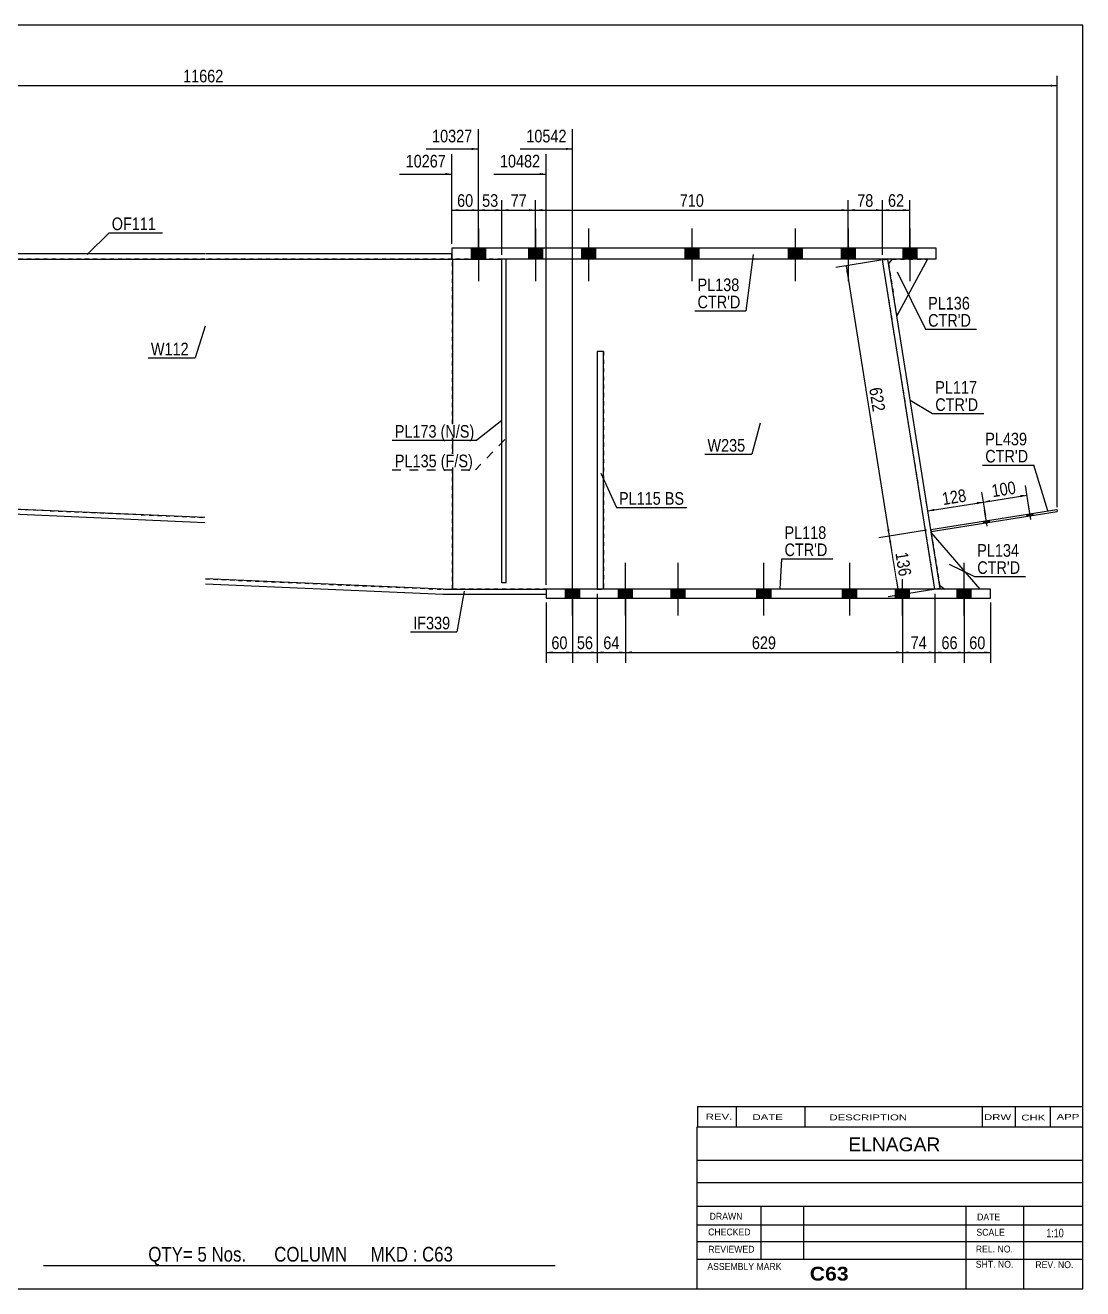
# Model space of a CAD drawing. Header units: millimetres. Extents: x -320 to 92, y -164 to 123.
# Drawn here: x -147.9 to 92.3, y -164 to 123 of the extents above; entities that cross this region are included whole.
import ezdxf

# ---------------------------------------------------------------- set-up
doc = ezdxf.new("R2010")
doc.units = ezdxf.units.MM
doc.linetypes.add('DXK_LINE_DOT1', pattern=[1.8814, 0.9407, -0.9407])
doc.linetypes.add('DXK_LINE_DOT2', pattern=[3.9198, 1.9599, -1.9599])
doc.styles.add('Arial', font='ARIAL.TTF', dxfattribs={"height": 0.2})
doc.styles.add('Arial Bold', font='ARIALBD.TTF', dxfattribs={"height": 0.2})
doc.styles.add('Arial Narrow', font='ARIALN.TTF', dxfattribs={"height": 0.2})

# ---------------------------------------------------------------- blocks, each defined once
blk = doc.blocks.new('Unknown-628699720-1210')
at = {"color": 5, "linetype": 'Continuous'}
for p, q in [((92.32, 122.96), (-317.68, 122.96)), ((-317.68, 122.96), (-317.68, -164.04)), ((92.32, -164.04), (92.32, 122.96)), ((-317.68, -164.04), (92.32, -164.04))]:
    blk.add_line(p, q, dxfattribs=at)
at = {"color": 174, "linetype": 'Continuous', "style": 'Arial'}
blk.add_text('Tekla structures', height=1.9102, rotation=90, dxfattribs=at).set_placement((-318.18, -163.54))
blk = doc.blocks.new('Part-628699720-1653 - 1231')
at = {"color": 2, "linetype": 'Continuous'}
blk.add_line((-161.1, 69.83), (-161.1, 13.52), dxfattribs=at)
at = {"color": 7, "linetype": 'DXK_LINE_DOT1'}
for p, q in [((-107.1, 69.83), (-161.1, 69.83)), ((-50.89, 69.83), (-107, 69.83)), ((-50.89, -5.17), (-50.89, 69.83)), ((-161.1, 13.52), (-107.1, 11.15)), ((-107, -2.8), (-52.97, -5.17)), ((-52.97, -5.17), (-50.89, -5.17))]:
    blk.add_line(p, q, dxfattribs=at)
blk = doc.blocks.new('Part-628699720-1631 - 1231')
at = {"color": 2, "linetype": 'Continuous'}
for p, q in [((-50.89, 69.83), (-50.89, -5.17)), ((46.84, 69.64), (46.81, 69.83))]:
    blk.add_line(p, q, dxfattribs=at)
at = {"color": 7, "linetype": 'DXK_LINE_DOT1'}
for p, q in [((46.81, 69.83), (-50.89, 69.83)), ((58.73, -5.17), (46.84, 69.64)), ((-17.97, -5.17), (-50.89, -5.17)), ((58.73, -5.17), (-16.57, -5.17))]:
    blk.add_line(p, q, dxfattribs=at)
blk = doc.blocks.new('Part-628699720-1502 - 1231')
at = {"color": 7, "linetype": 'DXK_LINE_DOT1'}
for p, q in [((-16.57, 48.85), (-17.97, 48.85)), ((-17.97, 48.85), (-17.97, -5.17)), ((-16.57, 48.85), (-16.57, -5.17))]:
    blk.add_line(p, q, dxfattribs=at)
blk = doc.blocks.new('Part-628699720-1339 - 1231')
at = {"color": 2, "linetype": 'Continuous'}
for p, q in [((46.84, 69.64), (48.02, 69.83)), ((58.73, -5.17), (46.84, 69.64)), ((59.92, -4.98), (48.02, 69.83)), ((59.92, -4.98), (58.73, -5.17))]:
    blk.add_line(p, q, dxfattribs=at)
blk = doc.blocks.new('Bolt-628699720-1340 - 1231')
at = {"linetype": 'Continuous'}
for points in [[(-21.97, -5.17), (-25.17, -5.17), (-25.17, -7.17), (-21.97, -7.17)], [(-21.97, -5.17), (-25.17, -5.17), (-25.17, -7.17), (-21.97, -7.17)], [(-9.97, -5.17), (-13.17, -5.17), (-13.17, -7.17), (-9.97, -7.17)], [(-9.97, -5.17), (-13.17, -5.17), (-13.17, -7.17), (-9.97, -7.17)], [(2.03, -5.17), (-1.17, -5.17), (-1.17, -7.17), (2.03, -7.17)], [(2.03, -5.17), (-1.17, -5.17), (-1.17, -7.17), (2.03, -7.17)], [(21.5, -5.17), (18.3, -5.17), (18.3, -7.17), (21.5, -7.17)], [(21.5, -5.17), (18.3, -5.17), (18.3, -7.17), (21.5, -7.17)], [(40.97, -5.17), (37.77, -5.17), (37.77, -7.17), (40.97, -7.17)], [(40.97, -5.17), (37.77, -5.17), (37.77, -7.17), (40.97, -7.17)], [(52.97, -5.17), (49.77, -5.17), (49.77, -7.17), (52.97, -7.17)], [(52.97, -5.17), (49.77, -5.17), (49.77, -7.17), (52.97, -7.17)], [(66.97, -5.17), (63.77, -5.17), (63.77, -7.17), (66.97, -7.17)], [(66.97, -5.17), (63.77, -5.17), (63.77, -7.17), (66.97, -7.17)]]:
    blk.add_hatch(color=3, dxfattribs=at).paths.add_polyline_path(points)
at = {"color": 3, "linetype": 'Continuous'}
for p, q in [((-23.57, -11.15), (-23.57, 0.83)), ((-23.57, -11.15), (-23.57, 0.83)), ((-11.57, -11.15), (-11.57, 0.83)), ((-11.57, -11.15), (-11.57, 0.83)), ((0.43, -11.15), (0.43, 0.83)), ((0.43, -11.15), (0.43, 0.83)), ((19.9, -11.15), (19.9, 0.83)), ((19.9, -11.15), (19.9, 0.83)), ((39.37, -11.15), (39.37, 0.83)), ((39.37, -11.15), (39.37, 0.83)), ((51.37, -11.15), (51.37, 0.83)), ((51.37, -11.15), (51.37, 0.83)), ((65.37, -11.15), (65.37, 0.83)), ((65.37, -11.15), (65.37, 0.83)), ((-25.17, -7.17), (-25.17, -5.17)), ((-25.17, -7.17), (-25.17, -5.17)), ((-21.97, -7.17), (-21.97, -5.17)), ((-21.97, -7.17), (-21.97, -5.17)), ((-13.17, -7.17), (-13.17, -5.17)), ((-13.17, -7.17), (-13.17, -5.17)), ((-9.97, -7.17), (-9.97, -5.17)), ((-9.97, -7.17), (-9.97, -5.17)), ((-1.17, -7.17), (-1.17, -5.17)), ((-1.17, -7.17), (-1.17, -5.17)), ((2.03, -7.17), (2.03, -5.17)), ((2.03, -7.17), (2.03, -5.17)), ((18.3, -7.17), (18.3, -5.17)), ((18.3, -7.17), (18.3, -5.17)), ((21.5, -7.17), (21.5, -5.17)), ((21.5, -7.17), (21.5, -5.17)), ((37.77, -7.17), (37.77, -5.17)), ((37.77, -7.17), (37.77, -5.17)), ((40.97, -7.17), (40.97, -5.17)), ((40.97, -7.17), (40.97, -5.17)), ((49.77, -7.17), (49.77, -5.17)), ((49.77, -7.17), (49.77, -5.17)), ((52.97, -7.17), (52.97, -5.17)), ((52.97, -7.17), (52.97, -5.17)), ((63.77, -7.17), (63.77, -5.17)), ((63.77, -7.17), (63.77, -5.17)), ((66.97, -7.17), (66.97, -5.17)), ((66.97, -7.17), (66.97, -5.17))]:
    blk.add_line(p, q, dxfattribs=at)
blk = doc.blocks.new('Part-628699720-1580 - 1231')
at = {"color": 2, "linetype": 'Continuous'}
for p, q in [((57.91, 7.67), (68.95, -5.17)), ((59.79, -4.19), (60.95, -5.17))]:
    blk.add_line(p, q, dxfattribs=at)
at = {"color": 7, "linetype": 'DXK_LINE_DOT1'}
for p, q in [((57.91, 7.67), (59.79, -4.19)), ((68.95, -5.17), (60.95, -5.17))]:
    blk.add_line(p, q, dxfattribs=at)
blk = doc.blocks.new('Bolt-628699720-1341 - 1231')
at = {"linetype": 'Continuous'}
for points in [[(79.69, 11.4), (81.07, 11.62), (80.99, 12.12), (79.61, 11.9)], [(79.69, 11.4), (81.07, 11.62), (80.99, 12.12), (79.61, 11.9)], [(69.81, 9.83), (71.19, 10.05), (71.12, 10.55), (69.73, 10.33)], [(69.81, 9.83), (71.19, 10.05), (71.12, 10.55), (69.73, 10.33)]]:
    blk.add_hatch(color=3, dxfattribs=at).paths.add_polyline_path(points)
at = {"color": 3, "linetype": 'Continuous'}
for p, q in [((80.5, 10.72), (79.91, 14.48)), ((80.5, 10.72), (79.91, 14.48)), ((70.63, 9.15), (70.03, 12.9)), ((70.63, 9.15), (70.03, 12.9)), ((79.69, 11.4), (79.61, 11.9)), ((79.69, 11.4), (79.61, 11.9)), ((81.07, 11.62), (80.99, 12.12)), ((81.07, 11.62), (80.99, 12.12)), ((69.81, 9.83), (69.73, 10.33)), ((69.81, 9.83), (69.73, 10.33)), ((71.19, 10.05), (71.12, 10.55)), ((71.19, 10.05), (71.12, 10.55))]:
    blk.add_line(p, q, dxfattribs=at)
blk = doc.blocks.new('Part-628699720-1546 - 1231')
at = {"color": 7, "linetype": 'DXK_LINE_DOT1'}
for p, q in [((-38.64, 69.83), (-39.64, 69.83)), ((-39.64, -3.67), (-39.64, 69.83)), ((-38.64, -3.67), (-38.64, 69.83)), ((-38.64, -3.67), (-39.64, -3.67))]:
    blk.add_line(p, q, dxfattribs=at)
blk = doc.blocks.new('Part-628699720-1385 - 1231')
at = {"color": 2, "linetype": 'Continuous'}
for p, q in [((-191.1, 14.84), (-191.15, 13.64)), ((-107.1, 11.15), (-191.1, 14.84)), ((-107.1, 9.95), (-191.15, 13.64)), ((-52.97, -5.17), (-107, -2.8)), ((-53, -6.37), (-107, -4)), ((-52.97, -5.17), (-29.57, -5.17)), ((-29.57, -6.37), (-53, -6.37))]:
    blk.add_line(p, q, dxfattribs=at)
at = {"color": 7, "linetype": 'DXK_LINE_DOT1'}
blk.add_line((-29.57, -5.17), (-29.57, -6.37), dxfattribs=at)
blk = doc.blocks.new('Part-628699720-1682 - 1231')
at = {"color": 2, "linetype": 'Continuous'}
for p, q in [((71.37, -5.17), (-29.57, -5.17)), ((-29.57, -5.17), (-29.57, -7.17)), ((71.37, -7.17), (71.37, -5.17)), ((-29.57, -7.17), (71.37, -7.17))]:
    blk.add_line(p, q, dxfattribs=at)
blk = doc.blocks.new('Part-628699720-1435 - 1231')
at = {"color": 2, "linetype": 'Continuous'}
for p, q in [((57.78, 8.43), (86.42, 12.98)), ((57.86, 7.93), (86.5, 12.49)), ((86.42, 12.98), (86.5, 12.49))]:
    blk.add_line(p, q, dxfattribs=at)
at = {"color": 7, "linetype": 'DXK_LINE_DOT1'}
blk.add_line((57.78, 8.43), (57.86, 7.93), dxfattribs=at)
blk = doc.blocks.new('Part-628699720-1457 - 1231')
at = {"color": 2, "linetype": 'Continuous'}
for p, q in [((-107.1, 71.03), (-191.1, 71.03)), ((-191.1, 69.83), (-191.1, 71.03)), ((-191.1, 69.83), (-107.1, 69.83)), ((-50.99, 71.03), (-107, 71.03)), ((-107, 69.83), (-50.99, 69.83)), ((-50.99, 69.83), (-50.99, 71.03))]:
    blk.add_line(p, q, dxfattribs=at)
blk = doc.blocks.new('Bolt-628699720-1458 - 1231')
at = {"linetype": 'Continuous'}
for points in [[(-43.39, 72.33), (-46.59, 72.33), (-46.59, 69.83), (-43.39, 69.83)], [(-43.39, 72.33), (-46.59, 72.33), (-46.59, 69.83), (-43.39, 69.83)], [(-30.39, 72.33), (-33.59, 72.33), (-33.59, 69.83), (-30.39, 69.83)], [(-30.39, 72.33), (-33.59, 72.33), (-33.59, 69.83), (-30.39, 69.83)], [(-18.39, 72.33), (-21.59, 72.33), (-21.59, 69.83), (-18.39, 69.83)], [(-18.39, 72.33), (-21.59, 72.33), (-21.59, 69.83), (-18.39, 69.83)], [(5.11, 72.33), (1.91, 72.33), (1.91, 69.83), (5.11, 69.83)], [(5.11, 72.33), (1.91, 72.33), (1.91, 69.83), (5.11, 69.83)], [(28.61, 72.33), (25.41, 72.33), (25.41, 69.83), (28.61, 69.83)], [(28.61, 72.33), (25.41, 72.33), (25.41, 69.83), (28.61, 69.83)], [(40.61, 72.33), (37.41, 72.33), (37.41, 69.83), (40.61, 69.83)], [(40.61, 72.33), (37.41, 72.33), (37.41, 69.83), (40.61, 69.83)], [(54.61, 72.33), (51.41, 72.33), (51.41, 69.83), (54.61, 69.83)], [(54.61, 72.33), (51.41, 72.33), (51.41, 69.83), (54.61, 69.83)]]:
    blk.add_hatch(color=3, dxfattribs=at).paths.add_polyline_path(points)
at = {"color": 3, "linetype": 'Continuous'}
for p, q in [((-44.99, 76.8), (-44.99, 64.83)), ((-44.99, 76.8), (-44.99, 64.83)), ((-31.99, 76.8), (-31.99, 64.83)), ((-31.99, 76.8), (-31.99, 64.83)), ((-19.99, 76.8), (-19.99, 64.83)), ((-19.99, 76.8), (-19.99, 64.83)), ((3.51, 76.8), (3.51, 64.83)), ((3.51, 76.8), (3.51, 64.83)), ((27.01, 76.8), (27.01, 64.83)), ((27.01, 76.8), (27.01, 64.83)), ((39.01, 76.8), (39.01, 64.83)), ((39.01, 76.8), (39.01, 64.83)), ((53.01, 76.8), (53.01, 64.83)), ((53.01, 76.8), (53.01, 64.83)), ((-46.59, 72.33), (-46.59, 69.83)), ((-46.59, 72.33), (-46.59, 69.83)), ((-43.39, 72.33), (-43.39, 69.83)), ((-43.39, 72.33), (-43.39, 69.83)), ((-33.59, 72.33), (-33.59, 69.83)), ((-33.59, 72.33), (-33.59, 69.83)), ((-30.39, 72.33), (-30.39, 69.83)), ((-30.39, 72.33), (-30.39, 69.83)), ((-21.59, 72.33), (-21.59, 69.83)), ((-21.59, 72.33), (-21.59, 69.83)), ((-18.39, 72.33), (-18.39, 69.83)), ((-18.39, 72.33), (-18.39, 69.83)), ((1.91, 72.33), (1.91, 69.83)), ((1.91, 72.33), (1.91, 69.83)), ((5.11, 72.33), (5.11, 69.83)), ((5.11, 72.33), (5.11, 69.83)), ((25.41, 72.33), (25.41, 69.83)), ((25.41, 72.33), (25.41, 69.83)), ((28.61, 72.33), (28.61, 69.83)), ((28.61, 72.33), (28.61, 69.83)), ((37.41, 72.33), (37.41, 69.83)), ((37.41, 72.33), (37.41, 69.83)), ((40.61, 72.33), (40.61, 69.83)), ((40.61, 72.33), (40.61, 69.83)), ((51.41, 72.33), (51.41, 69.83)), ((51.41, 72.33), (51.41, 69.83)), ((54.61, 72.33), (54.61, 69.83)), ((54.61, 72.33), (54.61, 69.83))]:
    blk.add_line(p, q, dxfattribs=at)
blk = doc.blocks.new('Part-628699720-1480 - 1231')
at = {"color": 2, "linetype": 'Continuous'}
for p, q in [((-16.57, 48.85), (-17.97, 48.85)), ((-17.97, 48.85), (-17.97, -5.17)), ((-16.57, -5.17), (-16.57, 48.85))]:
    blk.add_line(p, q, dxfattribs=at)
at = {"color": 7, "linetype": 'DXK_LINE_DOT1'}
blk.add_line((-17.97, -5.17), (-16.57, -5.17), dxfattribs=at)
blk = doc.blocks.new('Part-628699720-1524 - 1231')
at = {"color": 2, "linetype": 'Continuous'}
for p, q in [((-38.64, 69.83), (-39.64, 69.83)), ((-39.64, -3.67), (-39.64, 69.83)), ((-38.64, -3.67), (-38.64, 69.83)), ((-38.64, -3.67), (-39.64, -3.67))]:
    blk.add_line(p, q, dxfattribs=at)
blk = doc.blocks.new('Part-628699720-1609 - 1231')
at = {"color": 2, "linetype": 'Continuous'}
for p, q in [((49.02, 69.83), (48.18, 68.84)), ((57.02, 69.83), (50.06, 56.99))]:
    blk.add_line(p, q, dxfattribs=at)
at = {"color": 7, "linetype": 'DXK_LINE_DOT1'}
for p, q in [((49.02, 69.83), (57.02, 69.83)), ((48.18, 68.84), (50.06, 56.99)), ((50.06, 56.99), (50.06, 56.99))]:
    blk.add_line(p, q, dxfattribs=at)
blk = doc.blocks.new('Part-628699720-1711 - 1231')
at = {"color": 2, "linetype": 'Continuous'}
for p, q in [((59.01, 72.33), (-50.99, 72.33)), ((-50.99, 72.33), (-50.99, 69.83)), ((59.01, 69.83), (59.01, 72.33)), ((-50.99, 69.83), (-39.64, 69.83)), ((59.01, 69.83), (-38.64, 69.83))]:
    blk.add_line(p, q, dxfattribs=at)
blk = doc.blocks.new('StraightDimension-628699720-1738 - 1231')
at = {"linetype": 'Continuous'}
for points in [[(48.35, 5.41), (48.36, 6.93), (48.85, 5.49)], [(50.51, -4.96), (50.5, -6.48), (50.01, -5.04)]]:
    blk.add_hatch(color=7, dxfattribs=at).paths.add_polyline_path(points)
at = {"color": 7, "linetype": 'Continuous'}
for p, q in [((56.8, 8.27), (45.99, 6.55)), ((48.36, 6.93), (50.5, -6.48)), ((58.93, -5.14), (48.13, -6.86))]:
    blk.add_line(p, q, dxfattribs=at)
at = {"color": 0}
blk.add_wipeout([(50.1, -3.05), (54.25, -2.39), (53.2, 4.21), (49.05, 3.55)], dxfattribs=at)
at = {"color": 3, "style": 'Arial Narrow'}
blk.add_text('136', height=2.863, rotation=-80.9647, dxfattribs=at).set_placement((49.74, 3.05))
blk = doc.blocks.new('StraightDimension-628699720-1972 - 1231')
at = {"linetype": 'Continuous'}
for points in [[(-38.14, 80.72), (-39.64, 80.97), (-38.14, 81.22)], [(-33.49, 81.22), (-31.99, 80.97), (-33.49, 80.72)]]:
    blk.add_hatch(color=7, dxfattribs=at).paths.add_polyline_path(points)
at = {"color": 7, "linetype": 'Continuous'}
for p, q in [((-39.64, 70.83), (-39.64, 83.22)), ((-39.64, 80.97), (-31.99, 80.97)), ((-31.99, 70.83), (-31.99, 83.22))]:
    blk.add_line(p, q, dxfattribs=at)
at = {"color": 0}
blk.add_wipeout([(-33.39, 81.12), (-33.39, 85.32), (-38.24, 85.32), (-38.24, 81.12)], dxfattribs=at)
at = {"color": 3, "style": 'Arial Narrow'}
blk.add_text('77', height=2.863, dxfattribs=at).set_placement((-37.64, 81.72))
blk = doc.blocks.new('StraightDimension-628699720-1941 - 1231')
at = {"linetype": 'Continuous'}
for points in [[(-49.49, 80.72), (-50.99, 80.97), (-49.49, 81.22)], [(-46.49, 81.22), (-44.99, 80.97), (-46.49, 80.72)]]:
    blk.add_hatch(color=7, dxfattribs=at).paths.add_polyline_path(points)
at = {"color": 7, "linetype": 'Continuous'}
for p, q in [((-50.99, 73.33), (-50.99, 83.22)), ((-50.99, 80.97), (-44.99, 80.97)), ((-44.99, 70.83), (-44.99, 83.22))]:
    blk.add_line(p, q, dxfattribs=at)
at = {"color": 0}
blk.add_wipeout([(-45.56, 81.12), (-45.56, 85.32), (-50.42, 85.32), (-50.42, 81.12)], dxfattribs=at)
at = {"color": 3, "style": 'Arial Narrow'}
blk.add_text('60', height=2.863, dxfattribs=at).set_placement((-49.82, 81.72))
blk = doc.blocks.new('StraightDimension-628699720-1853 - 1231')
at = {"linetype": 'Continuous'}
blk.add_hatch(color=7, dxfattribs=at).paths.add_polyline_path([(-31.07, 89.41), (-29.57, 89.16), (-31.07, 88.91)])
at = {"color": 7, "linetype": 'Continuous'}
for p, q in [((-29.57, -4.17), (-29.57, 93.66)), ((-41.46, 89.16), (-29.57, 89.16))]:
    blk.add_line(p, q, dxfattribs=at)
at = {"color": 0}
blk.add_wipeout([(-30.35, 90.06), (-30.35, 94.26), (-40.69, 94.26), (-40.69, 90.06)], dxfattribs=at)
at = {"color": 3, "style": 'Arial Narrow'}
blk.add_text('10482', height=2.863, dxfattribs=at).set_placement((-40.09, 90.66))
blk = doc.blocks.new('StraightDimension-628699720-1985 - 1231')
at = {"linetype": 'Continuous'}
for points in [[(-30.49, 80.72), (-31.99, 80.97), (-30.49, 81.22)], [(37.51, 81.22), (39.01, 80.97), (37.51, 80.72)]]:
    blk.add_hatch(color=7, dxfattribs=at).paths.add_polyline_path(points)
at = {"color": 7, "linetype": 'Continuous'}
for p, q in [((-31.99, 70.83), (-31.99, 83.22)), ((-31.99, 80.97), (39.01, 80.97)), ((39.01, 70.8), (39.01, 83.22))]:
    blk.add_line(p, q, dxfattribs=at)
at = {"color": 0}
blk.add_wipeout([(6.85, 81.12), (6.85, 85.32), (0.17, 85.32), (0.17, 81.12)], dxfattribs=at)
at = {"color": 3, "style": 'Arial Narrow'}
blk.add_text('710', height=2.863, dxfattribs=at).set_placement((0.77, 81.72))
blk = doc.blocks.new('StraightDimension-628699720-1921 - 1231')
at = {"linetype": 'Continuous'}
for points in [[(71.28, 14.63), (69.75, 14.64), (71.2, 15.13)], [(78.11, 16.23), (79.63, 16.21), (78.19, 15.73)]]:
    blk.add_hatch(color=7, dxfattribs=at).paths.add_polyline_path(points)
at = {"color": 7, "linetype": 'Continuous'}
for p, q in [((80.14, 12.99), (79.28, 18.44)), ((70.27, 11.42), (69.4, 16.87)), ((69.75, 14.64), (79.63, 16.21))]:
    blk.add_line(p, q, dxfattribs=at)
at = {"color": 0}
blk.add_wipeout([(77.97, 16.1), (77.31, 20.25), (70.71, 19.2), (71.37, 15.05)], dxfattribs=at)
at = {"color": 3, "style": 'Arial Narrow'}
blk.add_text('100', height=2.863, rotation=9.0355, dxfattribs=at).set_placement((71.87, 15.74))
blk = doc.blocks.new('StraightDimension-628699720-1722 - 1231')
at = {"linetype": 'Continuous'}
for points in [[(38.59, 66.81), (38.6, 68.33), (39.08, 66.89)], [(48.37, 8.45), (48.36, 6.93), (47.88, 8.37)]]:
    blk.add_hatch(color=7, dxfattribs=at).paths.add_polyline_path(points)
at = {"color": 7, "linetype": 'Continuous'}
for p, q in [((46.44, 69.58), (36.23, 67.95)), ((38.6, 68.33), (48.36, 6.93)), ((56.8, 8.27), (45.99, 6.55))]:
    blk.add_line(p, q, dxfattribs=at)
at = {"color": 0}
blk.add_wipeout([(44.15, 34.35), (48.3, 35.01), (47.25, 41.61), (43.1, 40.95)], dxfattribs=at)
at = {"color": 3, "style": 'Arial Narrow'}
blk.add_text('622', height=2.863, rotation=-80.9647, dxfattribs=at).set_placement((43.79, 40.45))
blk = doc.blocks.new('StraightDimension-628699720-1843 - 1231')
at = {"linetype": 'Continuous'}
blk.add_hatch(color=7, dxfattribs=at).paths.add_polyline_path([(-25.07, 95.11), (-23.57, 94.86), (-25.07, 94.61)])
at = {"color": 7, "linetype": 'Continuous'}
for p, q in [((-23.57, -6.17), (-23.57, 99.36)), ((-35.46, 94.86), (-23.57, 94.86))]:
    blk.add_line(p, q, dxfattribs=at)
at = {"color": 0}
blk.add_wipeout([(-24.35, 95.76), (-24.35, 99.96), (-34.69, 99.96), (-34.69, 95.76)], dxfattribs=at)
at = {"color": 3, "style": 'Arial Narrow'}
blk.add_text('10542', height=2.863, dxfattribs=at).set_placement((-34.09, 96.36))
blk = doc.blocks.new('StraightDimension-628699720-1870 - 1231')
at = {"linetype": 'Continuous'}
blk.add_hatch(color=7, dxfattribs=at).paths.add_polyline_path([(-46.49, 95.11), (-44.99, 94.86), (-46.49, 94.61)])
at = {"color": 7, "linetype": 'Continuous'}
for p, q in [((-44.99, 70.83), (-44.99, 99.36)), ((-56.88, 94.86), (-44.99, 94.86))]:
    blk.add_line(p, q, dxfattribs=at)
at = {"color": 0}
blk.add_wipeout([(-45.76, 95.76), (-45.76, 99.96), (-56.11, 99.96), (-56.11, 95.76)], dxfattribs=at)
at = {"color": 3, "style": 'Arial Narrow'}
blk.add_text('10327', height=2.863, dxfattribs=at).set_placement((-55.51, 96.36))
blk = doc.blocks.new('StraightDimension-628699720-1885 - 1231')
at = {"linetype": 'Continuous'}
blk.add_hatch(color=7, dxfattribs=at).paths.add_polyline_path([(-52.49, 89.41), (-50.99, 89.16), (-52.49, 88.91)])
at = {"color": 7, "linetype": 'Continuous'}
for p, q in [((-50.99, 73.33), (-50.99, 93.66)), ((-62.88, 89.16), (-50.99, 89.16))]:
    blk.add_line(p, q, dxfattribs=at)
at = {"color": 0, "linetype": 'Continuous'}
blk.add_wipeout([(-292.97, 90.51), (-292.97, 94.71), (-298.91, 94.71), (-298.91, 90.51)], dxfattribs=at)
at = {"color": 7, "linetype": 'Continuous'}
for p, q in [((-299.5, 73.83), (-299.5, 94.41)), ((-299, 90.16), (-299.5, 89.91)), ((-299, 89.66), (-299.5, 89.91)), ((-293.57, 89.91), (-299.5, 89.91))]:
    blk.add_line(p, q, dxfattribs=at)
at = {"color": 3, "linetype": 'Continuous', "style": 'Arial Narrow'}
blk.add_text('RD', height=2.863, dxfattribs=at).set_placement((-298.31, 91.11))
at = {"color": 0}
blk.add_wipeout([(-51.76, 90.06), (-51.76, 94.26), (-62.11, 94.26), (-62.11, 90.06)], dxfattribs=at)
at = {"color": 3, "style": 'Arial Narrow'}
blk.add_text('10267', height=2.863, dxfattribs=at).set_placement((-61.51, 90.66))
blk = doc.blocks.new('StraightDimension-628699720-1894 - 1231')
at = {"linetype": 'Continuous'}
for points in [[(-300, 108.99), (-301.5, 109.24), (-300, 109.49)], [(85, 109.49), (86.5, 109.24), (85, 108.99)]]:
    blk.add_hatch(color=7, dxfattribs=at).paths.add_polyline_path(points)
at = {"color": 7, "linetype": 'Continuous'}
for p, q in [((-301.5, 73.83), (-301.5, 111.49)), ((-301.5, 109.24), (86.5, 109.24)), ((86.5, 13.49), (86.5, 111.49))]:
    blk.add_line(p, q, dxfattribs=at)
at = {"color": 0}
blk.add_wipeout([(-102.33, 109.39), (-102.33, 113.59), (-112.67, 113.59), (-112.67, 109.39)], dxfattribs=at)
at = {"color": 3, "style": 'Arial Narrow'}
blk.add_text('11662', height=2.863, dxfattribs=at).set_placement((-112.07, 109.99))
blk = doc.blocks.new('StraightDimension-628699720-1906 - 1231')
at = {"linetype": 'Continuous'}
for points in [[(68.23, 14.65), (69.75, 14.64), (68.31, 14.16)], [(58.64, 12.62), (57.12, 12.63), (58.56, 13.12)]]:
    blk.add_hatch(color=7, dxfattribs=at).paths.add_polyline_path(points)
at = {"color": 7, "linetype": 'Continuous'}
for p, q in [((57.63, 9.41), (56.76, 14.86)), ((57.12, 12.63), (69.75, 14.64)), ((70.27, 11.42), (69.4, 16.87))]:
    blk.add_line(p, q, dxfattribs=at)
at = {"color": 0}
blk.add_wipeout([(66.71, 14.31), (66.05, 18.46), (59.45, 17.41), (60.11, 13.26)], dxfattribs=at)
at = {"color": 3, "style": 'Arial Narrow'}
blk.add_text('128', height=2.863, rotation=9.0355, dxfattribs=at).set_placement((60.61, 13.95))
blk = doc.blocks.new('StraightDimension-628699720-1954 - 1231')
at = {"linetype": 'Continuous'}
for points in [[(-43.49, 80.72), (-44.99, 80.97), (-43.49, 81.22)], [(-41.14, 81.22), (-39.64, 80.97), (-41.14, 80.72)]]:
    blk.add_hatch(color=7, dxfattribs=at).paths.add_polyline_path(points)
at = {"color": 7, "linetype": 'Continuous'}
for p, q in [((-44.99, 70.83), (-44.99, 83.22)), ((-44.99, 80.97), (-39.64, 80.97)), ((-39.64, 70.83), (-39.64, 83.22))]:
    blk.add_line(p, q, dxfattribs=at)
at = {"color": 0}
blk.add_wipeout([(-39.89, 81.12), (-39.89, 85.32), (-44.74, 85.32), (-44.74, 81.12)], dxfattribs=at)
at = {"color": 3, "style": 'Arial Narrow'}
blk.add_text('53', height=2.863, dxfattribs=at).set_placement((-44.14, 81.72))
blk = doc.blocks.new('StraightDimension-628699720-1988 - 1231')
at = {"linetype": 'Continuous'}
for points in [[(40.51, 80.72), (39.01, 80.97), (40.51, 81.22)], [(45.31, 81.22), (46.81, 80.97), (45.31, 80.72)]]:
    blk.add_hatch(color=7, dxfattribs=at).paths.add_polyline_path(points)
at = {"color": 7, "linetype": 'Continuous'}
for p, q in [((39.01, 70.8), (39.01, 83.22)), ((39.01, 80.97), (46.81, 80.97)), ((46.81, 70.83), (46.81, 83.22))]:
    blk.add_line(p, q, dxfattribs=at)
at = {"color": 0}
blk.add_wipeout([(45.34, 81.12), (45.34, 85.32), (40.48, 85.32), (40.48, 81.12)], dxfattribs=at)
at = {"color": 3, "style": 'Arial Narrow'}
blk.add_text('78', height=2.863, dxfattribs=at).set_placement((41.08, 81.72))
blk = doc.blocks.new('StraightDimension-628699720-1993 - 1231')
at = {"linetype": 'Continuous'}
for points in [[(48.31, 80.72), (46.81, 80.97), (48.31, 81.22)], [(51.51, 81.22), (53.01, 80.97), (51.51, 80.72)]]:
    blk.add_hatch(color=7, dxfattribs=at).paths.add_polyline_path(points)
at = {"color": 7, "linetype": 'Continuous'}
for p, q in [((46.81, 70.83), (46.81, 83.22)), ((46.81, 80.97), (53.01, 80.97)), ((53.01, 70.83), (53.01, 83.22))]:
    blk.add_line(p, q, dxfattribs=at)
at = {"color": 0}
blk.add_wipeout([(52.34, 81.12), (52.34, 85.32), (47.48, 85.32), (47.48, 81.12)], dxfattribs=at)
at = {"color": 3, "style": 'Arial Narrow'}
blk.add_text('62', height=2.863, dxfattribs=at).set_placement((48.08, 81.72))
blk = doc.blocks.new('StraightDimension-628699720-2007 - 1231')
at = {"linetype": 'Continuous'}
for points in [[(-28.07, -19.74), (-29.57, -19.49), (-28.07, -19.24)], [(-25.07, -19.24), (-23.57, -19.49), (-25.07, -19.74)]]:
    blk.add_hatch(color=7, dxfattribs=at).paths.add_polyline_path(points)
at = {"color": 7, "linetype": 'Continuous'}
for p, q in [((-29.57, -8.17), (-29.57, -21.89)), ((-23.57, -6.17), (-23.57, -21.89)), ((-29.57, -19.49), (-23.57, -19.49))]:
    blk.add_line(p, q, dxfattribs=at)
at = {"color": 0}
blk.add_wipeout([(-24.15, -19.34), (-24.15, -15.14), (-29, -15.14), (-29, -19.34)], dxfattribs=at)
at = {"color": 3, "style": 'Arial Narrow'}
blk.add_text('60', height=2.863, dxfattribs=at).set_placement((-28.4, -18.74))
blk = doc.blocks.new('StraightDimension-628699720-2020 - 1231')
at = {"linetype": 'Continuous'}
for points in [[(-22.07, -19.74), (-23.57, -19.49), (-22.07, -19.24)], [(-19.47, -19.24), (-17.97, -19.49), (-19.47, -19.74)]]:
    blk.add_hatch(color=7, dxfattribs=at).paths.add_polyline_path(points)
at = {"color": 7, "linetype": 'Continuous'}
for p, q in [((-23.57, -6.17), (-23.57, -21.89)), ((-17.97, -6.17), (-17.97, -21.89)), ((-23.57, -19.49), (-17.97, -19.49))]:
    blk.add_line(p, q, dxfattribs=at)
at = {"color": 0}
blk.add_wipeout([(-18.35, -19.34), (-18.35, -15.14), (-23.2, -15.14), (-23.2, -19.34)], dxfattribs=at)
at = {"color": 3, "style": 'Arial Narrow'}
blk.add_text('56', height=2.863, dxfattribs=at).set_placement((-22.6, -18.74))
blk = doc.blocks.new('StraightDimension-628699720-2038 - 1231')
at = {"linetype": 'Continuous'}
for points in [[(-16.47, -19.74), (-17.97, -19.49), (-16.47, -19.24)], [(-13.07, -19.24), (-11.57, -19.49), (-13.07, -19.74)]]:
    blk.add_hatch(color=7, dxfattribs=at).paths.add_polyline_path(points)
at = {"color": 7, "linetype": 'Continuous'}
for p, q in [((-17.97, -6.17), (-17.97, -21.89)), ((-11.57, -6.2), (-11.57, -21.89)), ((-17.97, -19.49), (-11.57, -19.49))]:
    blk.add_line(p, q, dxfattribs=at)
at = {"color": 0}
blk.add_wipeout([(-12.35, -19.34), (-12.35, -15.14), (-17.2, -15.14), (-17.2, -19.34)], dxfattribs=at)
at = {"color": 3, "style": 'Arial Narrow'}
blk.add_text('64', height=2.863, dxfattribs=at).set_placement((-16.6, -18.74))
blk = doc.blocks.new('StraightDimension-628699720-2051 - 1231')
at = {"linetype": 'Continuous'}
for points in [[(-10.07, -19.74), (-11.57, -19.49), (-10.07, -19.24)], [(49.86, -19.24), (51.36, -19.49), (49.86, -19.74)]]:
    blk.add_hatch(color=7, dxfattribs=at).paths.add_polyline_path(points)
at = {"color": 7, "linetype": 'Continuous'}
for p, q in [((-11.57, -6.2), (-11.57, -21.89)), ((51.36, -6.17), (51.36, -21.89)), ((-11.57, -19.49), (51.36, -19.49))]:
    blk.add_line(p, q, dxfattribs=at)
at = {"color": 0}
blk.add_wipeout([(23.24, -19.34), (23.24, -15.14), (16.55, -15.14), (16.55, -19.34)], dxfattribs=at)
at = {"color": 3, "style": 'Arial Narrow'}
blk.add_text('629', height=2.863, dxfattribs=at).set_placement((17.15, -18.74))
blk = doc.blocks.new('StraightDimension-628699720-2057 - 1231')
at = {"linetype": 'Continuous'}
for points in [[(52.86, -19.74), (51.36, -19.49), (52.86, -19.24)], [(57.23, -19.24), (58.73, -19.49), (57.23, -19.74)]]:
    blk.add_hatch(color=7, dxfattribs=at).paths.add_polyline_path(points)
at = {"color": 7, "linetype": 'Continuous'}
for p, q in [((51.36, -6.17), (51.36, -21.89)), ((58.73, -6.17), (58.73, -21.89)), ((51.36, -19.49), (58.73, -19.49))]:
    blk.add_line(p, q, dxfattribs=at)
at = {"color": 0}
blk.add_wipeout([(57.47, -19.34), (57.47, -15.14), (52.62, -15.14), (52.62, -19.34)], dxfattribs=at)
at = {"color": 3, "style": 'Arial Narrow'}
blk.add_text('74', height=2.863, dxfattribs=at).set_placement((53.22, -18.74))
blk = doc.blocks.new('StraightDimension-628699720-2061 - 1231')
at = {"linetype": 'Continuous'}
for points in [[(60.23, -19.74), (58.73, -19.49), (60.23, -19.24)], [(63.87, -19.24), (65.37, -19.49), (63.87, -19.74)]]:
    blk.add_hatch(color=7, dxfattribs=at).paths.add_polyline_path(points)
at = {"color": 7, "linetype": 'Continuous'}
for p, q in [((58.73, -6.17), (58.73, -21.89)), ((65.37, -6.17), (65.37, -21.89)), ((58.73, -19.49), (65.37, -19.49))]:
    blk.add_line(p, q, dxfattribs=at)
at = {"color": 0}
blk.add_wipeout([(64.48, -19.34), (64.48, -15.14), (59.62, -15.14), (59.62, -19.34)], dxfattribs=at)
at = {"color": 3, "style": 'Arial Narrow'}
blk.add_text('66', height=2.863, dxfattribs=at).set_placement((60.22, -18.74))
blk = doc.blocks.new('StraightDimension-628699720-2074 - 1231')
at = {"linetype": 'Continuous'}
for points in [[(66.87, -19.74), (65.37, -19.49), (66.87, -19.24)], [(69.87, -19.24), (71.37, -19.49), (69.87, -19.74)]]:
    blk.add_hatch(color=7, dxfattribs=at).paths.add_polyline_path(points)
at = {"color": 7, "linetype": 'Continuous'}
for p, q in [((65.37, -6.17), (65.37, -21.89)), ((71.37, -8.17), (71.37, -21.89)), ((65.37, -19.49), (71.37, -19.49))]:
    blk.add_line(p, q, dxfattribs=at)
at = {"color": 0}
blk.add_wipeout([(70.8, -19.34), (70.8, -15.14), (65.94, -15.14), (65.94, -19.34)], dxfattribs=at)
at = {"color": 3, "style": 'Arial Narrow'}
blk.add_text('60', height=2.863, dxfattribs=at).set_placement((66.54, -18.74))
blk = doc.blocks.new('CBS_REVISION-628699720-2437')
at = {"color": 7, "linetype": 'Continuous'}
for p, q in [((4.81, -122.66), (92.31, -122.66)), ((4.81, -122.66), (4.81, -127.29)), ((13.6, -122.66), (13.6, -127.29)), ((29.2, -122.66), (29.2, -127.23)), ((69.46, -122.66), (69.46, -127.29)), ((77, -122.66), (77, -127.29)), ((84.94, -122.66), (84.94, -127.29)), ((4.81, -127.29), (92.31, -127.29))]:
    blk.add_line(p, q, dxfattribs=at)
at = {"color": 7, "style": 'Arial Narrow', "width": 1.7}
for s, height, p in [('REV.', 1.326, (6.67, -125.62)), ('DATE', 1.326, (17.29, -125.73)), ('DESCRIPTION', 1.3257, (34.77, -125.79)), ('DRW', 1.326, (69.89, -125.73)), ('CHK', 1.326, (78.37, -125.82)), ('APP', 1.326, (86.38, -125.66))]:
    blk.add_text(s, height=height, dxfattribs=at).set_placement(p)
blk = doc.blocks.new('CBS_CALLOFF-628699720-2435')
at = {"color": 7, "linetype": 'Continuous'}
blk.add_line((-143.81, -158.77), (-27.57, -158.79), dxfattribs=at)
at = {"color": 3, "linetype": 'Continuous', "style": 'Arial Narrow'}
blk.add_text('QTY= 5 Nos.      COLUMN     MKD : C63', height=3.3405, dxfattribs=at).set_placement((-119.98, -157.88))
blk = doc.blocks.new('CBS_NAME_BLOG-628699720-2436')
at = {"color": 7, "linetype": 'Continuous'}
for p, q in [((4.72, -127.29), (92.24, -127.29)), ((4.72, -164), (4.72, -127.29)), ((4.73, -134.83), (92.24, -134.83)), ((4.8, -139.88), (92.32, -139.88)), ((4.72, -145.26), (92.24, -145.26)), ((19.25, -157.36), (19.25, -145.26)), ((28.93, -157.34), (28.93, -145.27)), ((65.85, -164), (65.85, -145.27)), ((78.9, -164), (78.9, -145.26)), ((4.73, -149.55), (92.32, -149.54)), ((4.72, -153.3), (92.24, -153.3)), ((4.72, -157.34), (92.24, -157.34)), ((4.72, -164.04), (92.32, -164.04))]:
    blk.add_line(p, q, dxfattribs=at)
at = {"color": 3, "linetype": 'Continuous', "style": 'Arial'}
blk.add_text('ELNAGAR', height=3.133, dxfattribs=at).set_placement((39.05, -132.82))
at = {"color": 3, "linetype": 'Continuous'}
for s, height, style, width, p in [('DRAWN', 1.566, 'Arial', 0.9, (7.56, -148.36)), ('DATE', 1.566, 'Arial', 0.9, (68.32, -148.52)), ('CHECKED', 1.566, 'Arial', 0.9, (7.21, -151.94)), ('SCALE', 1.566, 'Arial', 0.9, (68.17, -152)), ('1:10', 1.957, 'Arial Narrow', 0.9, (84.06, -152.36)), ('REVIEWED', 1.566, 'Arial', 0.9, (7.24, -155.85)), ('REL. NO.', 1.566, 'Arial', 0.9, (68.03, -155.81)), ('SHT. NO.', 1.566, 'Arial', 0.9, (68.02, -159.27)), ('REV. NO.', 1.566, 'Arial', 0.9, (81.55, -159.36)), ('ASSEMBLY MARK', 1.5663, 'Arial', 0.9, (7.03, -159.78)), ('C63', 3.131, 'Arial Bold', 1.1, (30.3, -162.19))]:
    blk.add_text(s, height=height, dxfattribs=dict(at, style=style, width=width)).set_placement(p)
blk = doc.blocks.new('Mark-628699720-1520 - 1231')
at = {"color": 0}
blk.add_wipeout([(-54.48, 29.28), (-54.48, 32.28), (-63.98, 32.28), (-63.98, 29.28)], dxfattribs=at)
blk.add_wipeout([(-54.48, 29.28), (-54.48, 32.28), (-63.98, 32.28), (-63.98, 29.28)], dxfattribs=at)
blk.add_wipeout([(-45.91, 29.28), (-45.91, 32.28), (-53.58, 32.28), (-53.58, 29.28)], dxfattribs=at)
blk.add_wipeout([(-45.91, 29.28), (-45.91, 32.28), (-53.58, 32.28), (-53.58, 29.28)], dxfattribs=at)
at = {"color": 7, "linetype": 'Continuous'}
for p in [(-39.64, 33.19), (-64.58, 28.68)]:
    blk.add_line(p, (-45.31, 28.68), dxfattribs=at)
at = {"color": 3, "style": 'Arial Narrow'}
for s, p in [('PL173', (-63.98, 29.28)), ('(N/', (-53.58, 29.28)), ('S)', (-49.2, 29.28))]:
    blk.add_text(s, height=2.863, dxfattribs=at).set_placement(p)
blk = doc.blocks.new('Mark-628699720-1335 - 1231')
at = {"color": 0}
blk.add_wipeout([(68.31, 39.26), (68.31, 42.26), (58.81, 42.26), (58.81, 39.26)], dxfattribs=at)
blk.add_wipeout([(68.31, 39.26), (68.31, 42.26), (58.81, 42.26), (58.81, 39.26)], dxfattribs=at)
blk.add_wipeout([(68.57, 35.36), (68.57, 38.36), (58.81, 38.36), (58.81, 35.36)], dxfattribs=at)
blk.add_wipeout([(68.57, 35.36), (68.57, 38.36), (58.81, 38.36), (58.81, 35.36)], dxfattribs=at)
at = {"color": 7, "linetype": 'Continuous'}
for p, q in [((53.12, 37.78), (58.21, 34.76)), ((58.21, 34.76), (69.81, 34.76))]:
    blk.add_line(p, q, dxfattribs=at)
at = {"color": 3, "style": 'Arial Narrow'}
blk.add_text('PL117', height=2.863, dxfattribs=at).set_placement((58.81, 39.26))
at = {"color": 1, "style": 'Arial Narrow'}
blk.add_text("CTR'D", height=2.863, dxfattribs=at).set_placement((58.81, 35.36))
blk = doc.blocks.new('Mark-628699720-1542 - 1231')
at = {"color": 0}
blk.add_wipeout([(-54.45, 22.56), (-54.45, 25.56), (-63.95, 25.56), (-63.95, 22.56)], dxfattribs=at)
blk.add_wipeout([(-54.45, 22.56), (-54.45, 25.56), (-63.95, 25.56), (-63.95, 22.56)], dxfattribs=at)
blk.add_wipeout([(-46.25, 22.56), (-46.25, 25.56), (-53.55, 25.56), (-53.55, 22.56)], dxfattribs=at)
blk.add_wipeout([(-46.25, 22.56), (-46.25, 25.56), (-53.55, 25.56), (-53.55, 22.56)], dxfattribs=at)
at = {"color": 7, "linetype": 'DXK_LINE_DOT2'}
for p in [(-38.98, 28.87), (-64.55, 21.96)]:
    blk.add_line(p, (-45.65, 21.96), dxfattribs=at)
at = {"color": 3, "style": 'Arial Narrow'}
for s, p in [('PL135', (-63.95, 22.56)), ('(F/', (-53.55, 22.56)), ('S)', (-49.53, 22.56))]:
    blk.add_text(s, height=2.863, dxfattribs=at).set_placement(p)
blk = doc.blocks.new('Mark-628699720-1381 - 1231')
at = {"color": 7, "linetype": 'Continuous'}
blk.add_line((-48.18, -5.56), (-49.88, -14.86), dxfattribs=at)
at = {"color": 0}
blk.add_wipeout([(-51.38, -14.26), (-51.38, -11.26), (-59.79, -11.26), (-59.79, -14.26)], dxfattribs=at)
blk.add_wipeout([(-51.38, -14.26), (-51.38, -11.26), (-59.79, -11.26), (-59.79, -14.26)], dxfattribs=at)
at = {"color": 7, "linetype": 'Continuous'}
blk.add_line((-60.39, -14.86), (-49.88, -14.86), dxfattribs=at)
at = {"color": 3, "style": 'Arial Narrow'}
blk.add_text('IF339', height=2.863, dxfattribs=at).set_placement((-59.79, -14.26))
blk = doc.blocks.new('Mark-628699720-1576 - 1231')
at = {"color": 0}
blk.add_wipeout([(77.85, 2.24), (77.85, 5.24), (68.35, 5.24), (68.35, 2.24)], dxfattribs=at)
blk.add_wipeout([(77.85, 2.24), (77.85, 5.24), (68.35, 5.24), (68.35, 2.24)], dxfattribs=at)
blk.add_wipeout([(78.11, -1.66), (78.11, 1.34), (68.35, 1.34), (68.35, -1.66)], dxfattribs=at)
blk.add_wipeout([(78.11, -1.66), (78.11, 1.34), (68.35, 1.34), (68.35, -1.66)], dxfattribs=at)
at = {"color": 7, "linetype": 'Continuous'}
for p, q in [((62, 0.56), (67.75, -2.26)), ((67.75, -2.26), (79.35, -2.26))]:
    blk.add_line(p, q, dxfattribs=at)
at = {"color": 3, "style": 'Arial Narrow'}
blk.add_text('PL134', height=2.863, dxfattribs=at).set_placement((68.35, 2.24))
at = {"color": 1, "style": 'Arial Narrow'}
blk.add_text("CTR'D", height=2.863, dxfattribs=at).set_placement((68.35, -1.66))
blk = doc.blocks.new('Mark-628699720-1431 - 1231')
at = {"color": 0}
blk.add_wipeout([(79.67, 27.54), (79.67, 30.54), (70.17, 30.54), (70.17, 27.54)], dxfattribs=at)
blk.add_wipeout([(79.67, 27.54), (79.67, 30.54), (70.17, 30.54), (70.17, 27.54)], dxfattribs=at)
blk.add_wipeout([(79.92, 23.64), (79.92, 26.64), (70.17, 26.64), (70.17, 23.64)], dxfattribs=at)
blk.add_wipeout([(79.92, 23.64), (79.92, 26.64), (70.17, 26.64), (70.17, 23.64)], dxfattribs=at)
at = {"color": 7, "linetype": 'Continuous'}
for p in [(69.57, 23.04), (84.37, 12.63)]:
    blk.add_line(p, (81.17, 23.04), dxfattribs=at)
at = {"color": 3, "style": 'Arial Narrow'}
blk.add_text('PL439', height=2.863, dxfattribs=at).set_placement((70.17, 27.54))
at = {"color": 1, "style": 'Arial Narrow'}
blk.add_text("CTR'D", height=2.863, dxfattribs=at).set_placement((70.17, 23.64))
blk = doc.blocks.new('Mark-628699720-1453 - 1231')
at = {"color": 0}
blk.add_wipeout([(-118.23, 76.43), (-118.23, 79.43), (-128.28, 79.43), (-128.28, 76.43)], dxfattribs=at)
blk.add_wipeout([(-118.23, 76.43), (-118.23, 79.43), (-128.28, 79.43), (-128.28, 76.43)], dxfattribs=at)
at = {"color": 7, "linetype": 'Continuous'}
for p, q in [((-133.9, 70.85), (-128.88, 75.83)), ((-128.88, 75.83), (-116.73, 75.83))]:
    blk.add_line(p, q, dxfattribs=at)
at = {"color": 3, "style": 'Arial Narrow'}
blk.add_text('OF111', height=2.863, dxfattribs=at).set_placement((-128.28, 76.43))
blk = doc.blocks.new('Mark-628699720-1605 - 1231')
at = {"color": 0}
blk.add_wipeout([(66.68, 58.39), (66.68, 61.39), (57.18, 61.39), (57.18, 58.39)], dxfattribs=at)
blk.add_wipeout([(66.68, 58.39), (66.68, 61.39), (57.18, 61.39), (57.18, 58.39)], dxfattribs=at)
blk.add_wipeout([(66.93, 54.49), (66.93, 57.49), (57.18, 57.49), (57.18, 54.49)], dxfattribs=at)
blk.add_wipeout([(66.93, 54.49), (66.93, 57.49), (57.18, 57.49), (57.18, 54.49)], dxfattribs=at)
at = {"color": 7, "linetype": 'Continuous'}
for p, q in [((50.14, 66.96), (56.58, 53.89)), ((56.58, 53.89), (68.18, 53.89))]:
    blk.add_line(p, q, dxfattribs=at)
at = {"color": 3, "style": 'Arial Narrow'}
blk.add_text('PL136', height=2.863, dxfattribs=at).set_placement((57.18, 58.39))
at = {"color": 1, "style": 'Arial Narrow'}
blk.add_text("CTR'D", height=2.863, dxfattribs=at).set_placement((57.18, 54.49))
blk = doc.blocks.new('Mark-628699720-1627 - 1231')
at = {"color": 7, "linetype": 'Continuous'}
blk.add_line((19.01, 32.56), (17.15, 25.5), dxfattribs=at)
at = {"color": 0}
blk.add_wipeout([(15.65, 26.1), (15.65, 29.1), (7.06, 29.1), (7.06, 26.1)], dxfattribs=at)
blk.add_wipeout([(15.65, 26.1), (15.65, 29.1), (7.06, 29.1), (7.06, 26.1)], dxfattribs=at)
at = {"color": 7, "linetype": 'Continuous'}
blk.add_line((6.46, 25.5), (17.15, 25.5), dxfattribs=at)
at = {"color": 3, "style": 'Arial Narrow'}
blk.add_text('W235', height=2.863, dxfattribs=at).set_placement((7.06, 26.1))
blk = doc.blocks.new('Mark-628699720-1649 - 1231')
at = {"color": 7, "linetype": 'Continuous'}
blk.add_line((-107.09, 54.61), (-109.3, 47.39), dxfattribs=at)
at = {"color": 0}
blk.add_wipeout([(-110.8, 47.99), (-110.8, 50.99), (-119.39, 50.99), (-119.39, 47.99)], dxfattribs=at)
blk.add_wipeout([(-110.8, 47.99), (-110.8, 50.99), (-119.39, 50.99), (-119.39, 47.99)], dxfattribs=at)
at = {"color": 7, "linetype": 'Continuous'}
blk.add_line((-119.99, 47.39), (-109.3, 47.39), dxfattribs=at)
at = {"color": 3, "style": 'Arial Narrow'}
blk.add_text('W112', height=2.863, dxfattribs=at).set_placement((-119.39, 47.99))
blk = doc.blocks.new('Mark-628699720-1678 - 1231')
at = {"color": 0}
blk.add_wipeout([(34.06, 6.28), (34.06, 9.28), (24.56, 9.28), (24.56, 6.28)], dxfattribs=at)
blk.add_wipeout([(34.06, 6.28), (34.06, 9.28), (24.56, 9.28), (24.56, 6.28)], dxfattribs=at)
blk.add_wipeout([(34.31, 2.38), (34.31, 5.38), (24.56, 5.38), (24.56, 2.38)], dxfattribs=at)
blk.add_wipeout([(34.31, 2.38), (34.31, 5.38), (24.56, 5.38), (24.56, 2.38)], dxfattribs=at)
at = {"color": 7, "linetype": 'Continuous'}
for p, q in [((23.54, -5.17), (23.96, 1.78)), ((23.96, 1.78), (35.56, 1.78))]:
    blk.add_line(p, q, dxfattribs=at)
at = {"color": 3, "style": 'Arial Narrow'}
blk.add_text('PL118', height=2.863, dxfattribs=at).set_placement((24.56, 6.28))
at = {"color": 1, "style": 'Arial Narrow'}
blk.add_text("CTR'D", height=2.863, dxfattribs=at).set_placement((24.56, 2.38))
blk = doc.blocks.new('Mark-628699720-1707 - 1231')
at = {"color": 0}
blk.add_wipeout([(14.31, 62.57), (14.31, 65.57), (4.8, 65.57), (4.8, 62.57)], dxfattribs=at)
blk.add_wipeout([(14.31, 62.57), (14.31, 65.57), (4.8, 65.57), (4.8, 62.57)], dxfattribs=at)
blk.add_wipeout([(14.56, 58.67), (14.56, 61.67), (4.8, 61.67), (4.8, 58.67)], dxfattribs=at)
blk.add_wipeout([(14.56, 58.67), (14.56, 61.67), (4.8, 61.67), (4.8, 58.67)], dxfattribs=at)
at = {"color": 7, "linetype": 'Continuous'}
for p in [(17.41, 70.85), (4.2, 58.07)]:
    blk.add_line(p, (15.81, 58.07), dxfattribs=at)
at = {"color": 3, "style": 'Arial Narrow'}
blk.add_text('PL138', height=2.863, dxfattribs=at).set_placement((4.8, 62.57))
at = {"color": 1, "style": 'Arial Narrow'}
blk.add_text("CTR'D", height=2.863, dxfattribs=at).set_placement((4.8, 58.67))
blk = doc.blocks.new('MarkSet-628699720-2104 - 1231')
at = {"color": 0}
blk.add_wipeout([(-3.54, 14.05), (-3.54, 17.05), (-13.04, 17.05), (-13.04, 14.05)], dxfattribs=at)
blk.add_wipeout([(-3.54, 14.05), (-3.54, 17.05), (-13.04, 17.05), (-13.04, 14.05)], dxfattribs=at)
at = {"color": 7, "linetype": 'Continuous'}
blk.add_line((-17.18, 21.19), (-13.64, 13.45), dxfattribs=at)
at = {"color": 0}
blk.add_wipeout([(1.74, 14.05), (1.74, 17.05), (-2.64, 17.05), (-2.64, 14.05)], dxfattribs=at)
blk.add_wipeout([(1.74, 14.05), (1.74, 17.05), (-2.64, 17.05), (-2.64, 14.05)], dxfattribs=at)
at = {"color": 7, "linetype": 'Continuous'}
blk.add_line((-13.64, 13.45), (2.34, 13.45), dxfattribs=at)
at = {"color": 3, "style": 'Arial Narrow'}
for s, p in [('PL115', (-13.04, 14.05)), ('BS', (-2.64, 14.05))]:
    blk.add_text(s, height=2.863, dxfattribs=at).set_placement(p)

msp = doc.modelspace()

# ---------------------------------------------------------------- block references
for name in ['Unknown-628699720-1210', 'Bolt-628699720-1458 - 1231', 'Part-628699720-1711 - 1231', 'Part-628699720-1457 - 1231', 'Part-628699720-1653 - 1231', 'Part-628699720-1631 - 1231', 'Part-628699720-1546 - 1231', 'Part-628699720-1524 - 1231', 'Part-628699720-1339 - 1231', 'Part-628699720-1609 - 1231', 'Part-628699720-1502 - 1231', 'Part-628699720-1480 - 1231', 'Part-628699720-1385 - 1231', 'Bolt-628699720-1341 - 1231', 'Part-628699720-1435 - 1231', 'Part-628699720-1580 - 1231', 'Bolt-628699720-1340 - 1231', 'Part-628699720-1682 - 1231', 'CBS_REVISION-628699720-2437', 'CBS_NAME_BLOG-628699720-2436', 'CBS_CALLOFF-628699720-2435']:
    msp.add_blockref(name, (0, 0))

# ---------------------------------------------------------------- next in the draw order: block references
for name in ['StraightDimension-628699720-1941 - 1231', 'StraightDimension-628699720-1972 - 1231', 'StraightDimension-628699720-1921 - 1231', 'StraightDimension-628699720-1738 - 1231', 'Mark-628699720-1576 - 1231', 'Mark-628699720-1381 - 1231']:
    msp.add_blockref(name, (0, 0))

# ---------------------------------------------------------------- next in the draw order: block references
for name in ['StraightDimension-628699720-1870 - 1231', 'StraightDimension-628699720-1853 - 1231']:
    msp.add_blockref(name, (0, 0))

# ---------------------------------------------------------------- next in the draw order: block references
for name in ['StraightDimension-628699720-1885 - 1231', 'StraightDimension-628699720-1985 - 1231']:
    msp.add_blockref(name, (0, 0))

# ---------------------------------------------------------------- next in the draw order: block references
for name in ['StraightDimension-628699720-1843 - 1231', 'StraightDimension-628699720-1722 - 1231']:
    msp.add_blockref(name, (0, 0))

# ---------------------------------------------------------------- next in the draw order: block references
for name in ['StraightDimension-628699720-1894 - 1231', 'StraightDimension-628699720-2007 - 1231']:
    msp.add_blockref(name, (0, 0))

# ---------------------------------------------------------------- next in the draw order: block references
for name in ['StraightDimension-628699720-1954 - 1231', 'StraightDimension-628699720-1988 - 1231', 'Mark-628699720-1453 - 1231', 'Mark-628699720-1707 - 1231', 'Mark-628699720-1605 - 1231', 'Mark-628699720-1649 - 1231', 'Mark-628699720-1335 - 1231', 'Mark-628699720-1520 - 1231', 'Mark-628699720-1627 - 1231', 'MarkSet-628699720-2104 - 1231', 'StraightDimension-628699720-1906 - 1231', 'StraightDimension-628699720-2020 - 1231']:
    msp.add_blockref(name, (0, 0))

# ---------------------------------------------------------------- next in the draw order: block references
for name in ['StraightDimension-628699720-1993 - 1231', 'Mark-628699720-1542 - 1231', 'Mark-628699720-1431 - 1231', 'StraightDimension-628699720-2038 - 1231']:
    msp.add_blockref(name, (0, 0))

# ---------------------------------------------------------------- next in the draw order: block references
msp.add_blockref('StraightDimension-628699720-2051 - 1231', (0, 0))

# ---------------------------------------------------------------- next in the draw order: block references
for name in ['Mark-628699720-1678 - 1231', 'StraightDimension-628699720-2057 - 1231']:
    msp.add_blockref(name, (0, 0))

# ---------------------------------------------------------------- next in the draw order: block references
msp.add_blockref('StraightDimension-628699720-2061 - 1231', (0, 0))

# ---------------------------------------------------------------- next in the draw order: block references
msp.add_blockref('StraightDimension-628699720-2074 - 1231', (0, 0))

doc.saveas('drawing.dxf')
